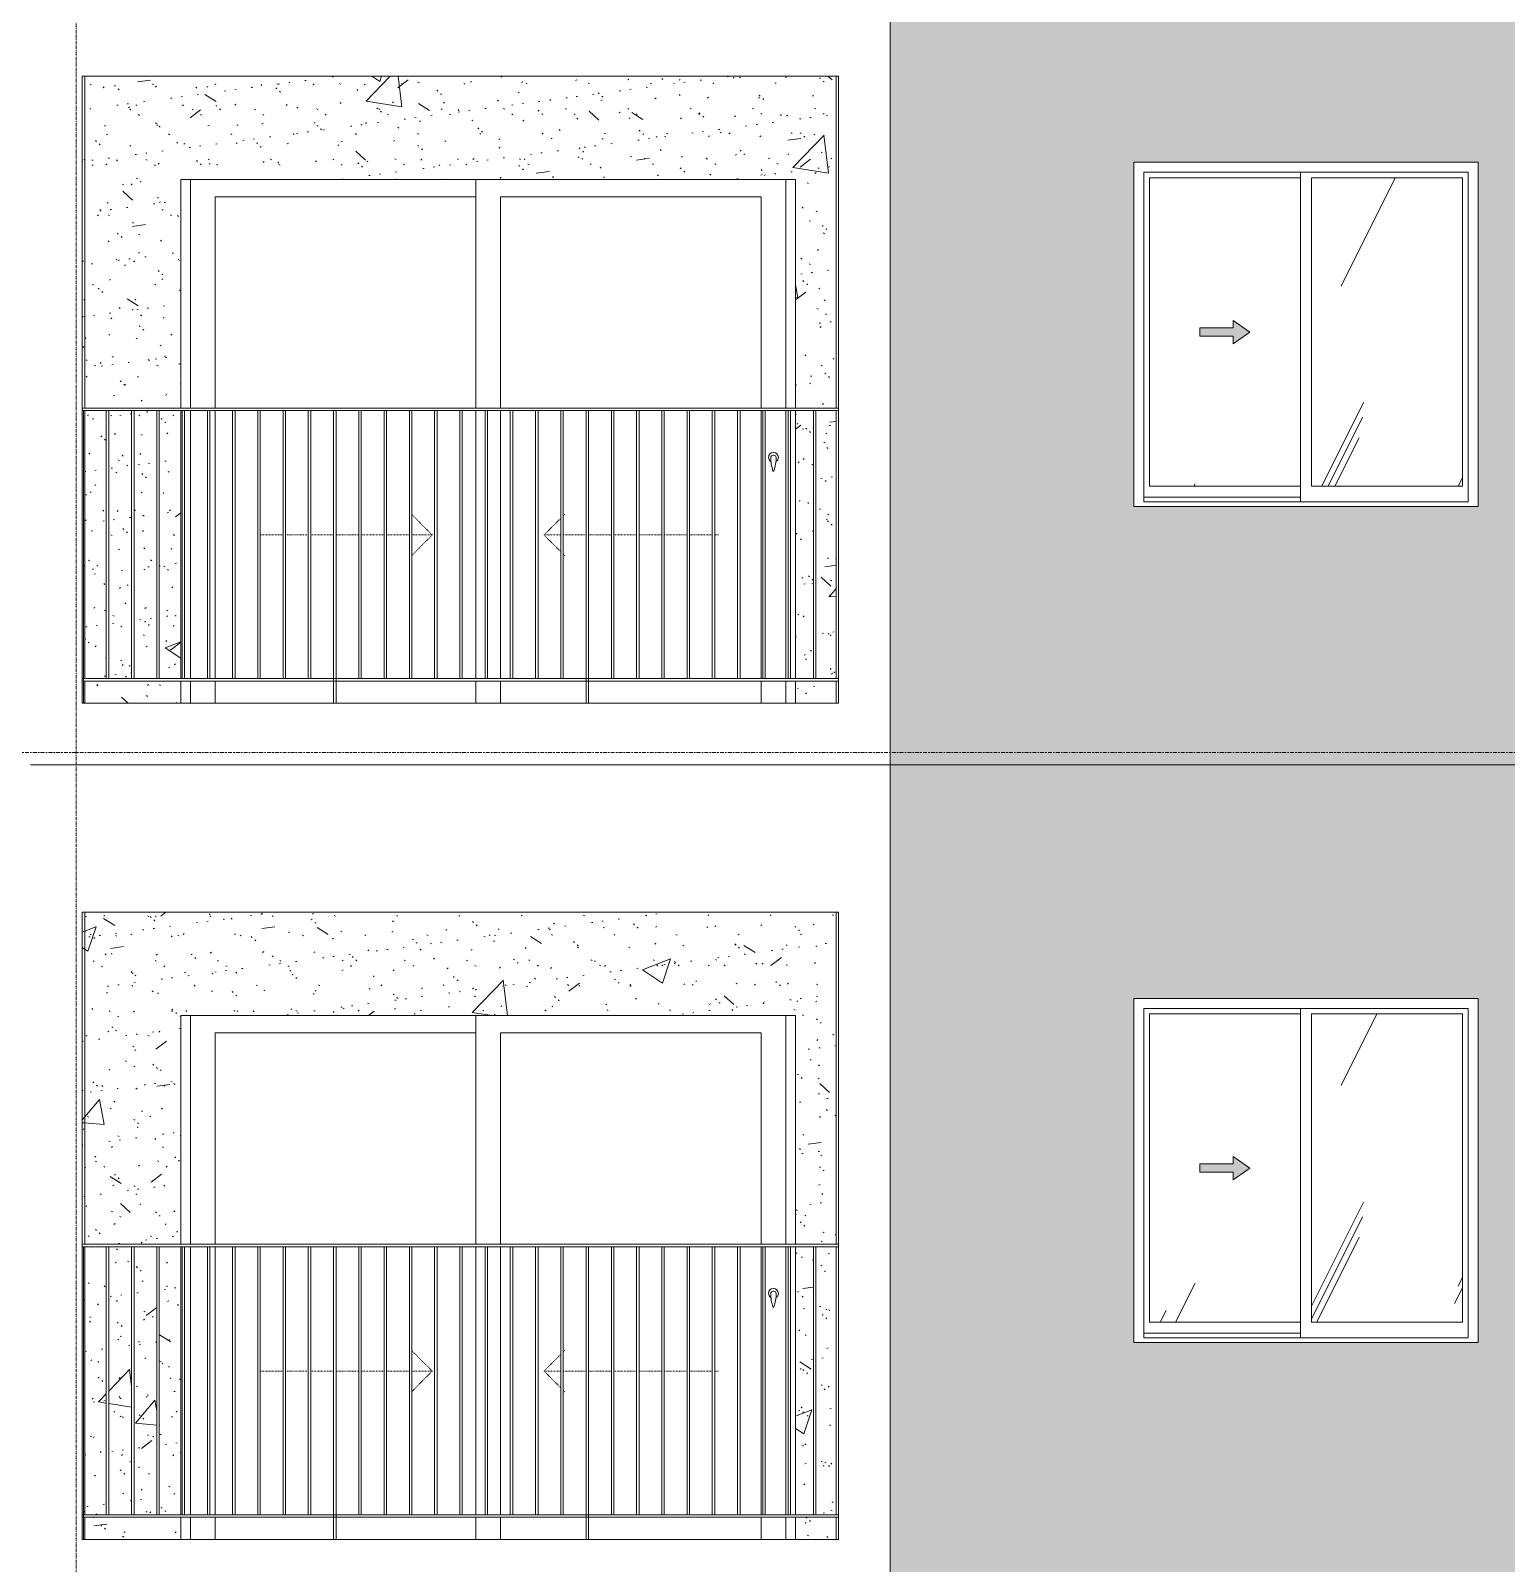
# Model space of a CAD drawing. Header units: millimetres. Extents: x -134153 to 99383, y -5233 to 35400.
# Drawn here: x 61274 to 67274, y 19302 to 25535 of the extents above; entities that cross this region are included whole.
import ezdxf

# ---------------------------------------------------------------- set-up
doc = ezdxf.new("R2010")
doc.units = ezdxf.units.MM
for name, pattern in [('1 NÉT CALL OUT', [6, 3, -3]), ('Centre', [31.75, 6.35, -4.7625, 15.875, -4.7625]), ('Dash', [6, 3, -3]), ('Grid Line', [22.225, 12.7, -3.175, 3.175, -3.175])]:
    doc.linetypes.add(name, pattern=pattern)
for name, color, linetype, lineweight in [('0-2', 250, 'Continuous', 5), ('A-DETL-GENF', 92, 'Continuous', 9), ('A-DETL-GENF-1', 92, '1 NÉT CALL OUT', 9), ('A-DOOR', 31, 'Continuous', 9), ('A-DOOR-FRAM', 31, 'Continuous', 9), ('A-DOOR-HDLN', 31, 'Dash', 9), ('A-FLOR-HRAL', 11, 'Continuous', 9), ('A-FLOR-LEVL-2', 51, 'Centre', 9), ('A-GLAZ', 151, 'Continuous', 9), ('A-GLAZ-3', 7, '1 NÉT CALL OUT', 9), ('A-WALL', 113, 'Continuous', 9), ('A-WALL-PATT-1', 9, 'Continuous', 9), ('A-WALL-PATT-2', 111, 'Continuous', 5), ('I-WALL-1', 7, 'Continuous', 9), ('S-GRID-1', 1, 'Grid Line', 9)]:
    doc.layers.add(name, color=color, linetype=linetype, lineweight=lineweight)
pattern_1 = [(50, (82572.6, 0), (1165.978, -102.01), [121.92, -1341.12]), (355, (82572.6, 0), (-225.554, 1222.763), [97.536, -1072.896]), (100.451, (82669.8, -8.5), (940.433, 1120.746), [103.616, -1139.776]), (46.184, (82572.6, 325.1), (1734.906, -269.074), [182.88, -2011.68]), (96.636, (82717.2, 302.7), (1519.38, 1583.54), [155.42, -1709.665]), (351.184, (82572.6, 325.1), (1519.39, 1583.52), [146.3, -1609.34]), (21, (82735.2, 243.8), (970.332, -654.498), [121.92, -1341.12]), (326, (82735.2, 243.8), (395.533, 1178.804), [97.536, -1072.896]), (71.451, (82816, 189.3), (1365.87, 524.296), [103.616, -1139.776]), (37.5, (82572.62, 0), (19.767, 541.1527), [53.645, -1006.246, 53.645, -1035.507, -1076.96]), (37.5, (82572.62, 0), (19.767, 541.1527), [-2149.043, 53.645, -1023.315]), (7.5, (82572.6, 0), (427.646, 641.156), [53.645, -567.334, 53.645, -981.862, -410.464]), (7.5, (82572.6, 0), (427.646, 641.156), [-1656.486, 53.645, -356.82]), (327.5, (82210.1, 0), (867.782, -36.665), [53.645, -352.755, 53.645, -1214.323, -1682.496]), (327.5, (82210.1, 0), (867.782, -36.665), [-1674.368, 53.645, -1628.85]), (317.5, (82047.56, 0), (948.028, 162.73), [53.645, -474.675, 53.645, -788.416, -1194.816]), (317.5, (82047.56, 0), (948.028, 162.73), [-1370.38, 53.645, -1141.17])]
pattern_2 = [(37.5, (82572.62, 0), (-5.1206, 156.61216), [5.364, -118.181, 5.364, -132.812, -132.08]), (37.5, (82572.62, 0), (-5.1206, 156.61216), [-261.722, 5.364, -126.716]), (7.5, (82572.62, 0), (143.847, 229.3842), [5.364, -61.285, 5.364, -105.989, -42.672]), (7.5, (82572.62, 0), (143.847, 229.3842), [-178.003, 5.364, -37.308]), (327.5, (82472.65, 0), (253.1176, 0.4601), [5.364, -35.276, 5.364, -140.94, -191.008]), (327.5, (82472.65, 0), (253.1176, 0.4601), [-186.944, 5.364, -185.644]), (317.5, (82472.65, 0), (244.3381, 71.3376), [5.364, -14.956, 5.364, -90.546, -109.728]), (317.5, (82472.65, 0), (244.3381, 71.3376), [-116.23, 5.364, -104.364])]
pattern_3 = [(63.435, (84482.24, 111.3), (-0.002, 1625.6), [567.96, -3066.99]), (63.435, (82856.64, 111.3), (-0.002, 1625.6), [567.96, -3066.99]), (63.435, (85260.4, 425.35), (-0.002, 1625.6), [567.96, -3066.99]), (63.435, (83634.8, 425.35), (-0.002, 1625.6), [567.96, -3066.99]), (63.435, (85142.64, 314.5), (-0.002, 1625.6), [567.96, -3066.99]), (63.435, (83517.04, 314.5), (-0.002, 1625.6), [567.96, -3066.99]), (63.435, (85022.6, 949.4), (-0.002, 1625.6), [276.055, -3358.896]), (63.435, (83397, 949.4), (-0.002, 1625.6), [276.055, -3358.896]), (63.435, (84944.06, 851.15), (-0.002, 1625.6), [567.96, -3066.99]), (63.435, (83318.46, 851.15), (-0.002, 1625.6), [567.96, -3066.99]), (63.435, (84957.9, 921.7), (-0.002, 1625.6), [567.96, -3066.99]), (63.435, (83332.3, 921.7), (-0.002, 1625.6), [567.96, -3066.99]), (63.435, (84302.1, 612.2), (-0.002, 1625.6), [567.96, -3066.99]), (63.435, (82676.5, 612.2), (-0.002, 1625.6), [567.96, -3066.99]), (63.435, (84315.9, 695.35), (-0.002, 1625.6), [567.96, -3066.99]), (63.435, (82690.3, 695.35), (-0.002, 1625.6), [567.96, -3066.99]), (63.435, (84319.65, 755.3), (-0.002, 1625.6), [567.96, -3066.99]), (63.435, (82694.05, 755.3), (-0.002, 1625.6), [567.96, -3066.99])]

# ---------------------------------------------------------------- blocks, each defined once
blk = doc.blocks.new('NCV_TKTC_TANG 6 - 8_rvt-4-TKCS_MẶT ĐỨNG HƯỚNG NAM')
at = {"layer": 'A-WALL-PATT-1'}
h = blk.add_hatch(dxfattribs=at)
h.set_pattern_fill('FP_31', color=256, style=0, pattern_type=2)
h.set_pattern_definition(pattern_1)
h.paths.add_polyline_path([(99987.6, 22800), (99987.1, 22890), (99982.6, 22890), (99982.6, 22800), (99987.4, 22800)])
h.paths.add_polyline_path([(99982.6, 22900), (99987.6, 22900), (99987.6, 23990), (99982.6, 23990), (99982.6, 23076.5)])
h.paths.add_polyline_path([(99977.6, 24000), (99987.6, 24000), (99987.6, 25350), (99977.6, 25350), (99977.6, 24180.7)])
h = blk.add_hatch(dxfattribs=at)
h.set_pattern_fill('FP_32', color=256, style=0, pattern_type=2)
h.set_pattern_definition(pattern_2)
h.paths.add_polyline_path([(99987.6, 22800), (99987.1, 22890), (99982.6, 22890), (99982.6, 22800), (99987.4, 22800)])
h.paths.add_polyline_path([(99982.6, 22900), (99987.6, 22900), (99987.6, 23990), (99982.6, 23990), (99982.6, 23076.5)])
h.paths.add_polyline_path([(99977.6, 24000), (99987.6, 24000), (99987.6, 25350), (99977.6, 25350), (99977.6, 24180.7)])
h = blk.add_hatch(dxfattribs=at)
h.set_pattern_fill('FP_31', color=256, style=0, pattern_type=2)
h.set_pattern_definition(pattern_1)
h.paths.add_polyline_path([(103042.6, 22800), (103042.6, 22890), (102877.6, 22890), (102877.6, 22800), (103031.7, 22800)])
h.paths.add_polyline_path([(100377.6, 22800), (100377.6, 22890), (99987.6, 22890), (99987.6, 22800), (100013.2, 22800)])
h.paths.add_polyline_path([(100280.6, 22900), (100280.6, 23990), (100187.9, 23990), (100187.9, 22900)])
h.paths.add_polyline_path([(100085.2, 22900), (100177.9, 22900), (100177.9, 23990), (100085.2, 23990), (100085.2, 22934.6)])
h.paths.add_polyline_path([(99987.6, 22900), (100075.2, 22900), (100075.2, 23990), (99987.6, 23990), (99987.6, 23076.5)])
h.paths.add_polyline_path([(102877.6, 22900), (102949.8, 22900), (102949.8, 23990), (102877.6, 23990), (102877.6, 23076.5)])
h.paths.add_polyline_path([(103042.6, 22900), (103042.6, 23990), (102959.8, 23990), (102959.8, 22900), (103024.5, 22900)])
h.paths.add_polyline_path([(100290.6, 22900), (100377.6, 22900), (100377.6, 23990), (100290.6, 23990), (100290.6, 23076.5)])
h.paths.add_polyline_path([(99987.6, 24000), (100377.6, 24000), (100377.6, 24930), (102877.6, 24930), (102877.6, 24000), (103042.6, 24000), (103042.6, 25350), (99987.6, 25350), (99987.6, 24180.7)])
h = blk.add_hatch(dxfattribs=at)
h.set_pattern_fill('FP_32', color=256, style=0, pattern_type=2)
h.set_pattern_definition(pattern_2)
h.paths.add_polyline_path([(103042.6, 22800), (103042.6, 22890), (102877.6, 22890), (102877.6, 22800), (103031.7, 22800)])
h.paths.add_polyline_path([(100377.6, 22800), (100377.6, 22890), (99987.6, 22890), (99987.6, 22800), (100013.2, 22800)])
h.paths.add_polyline_path([(100280.6, 22900), (100280.6, 23990), (100187.9, 23990), (100187.9, 22900)])
h.paths.add_polyline_path([(100085.2, 22900), (100177.9, 22900), (100177.9, 23990), (100085.2, 23990), (100085.2, 22934.6)])
h.paths.add_polyline_path([(99987.6, 22900), (100075.2, 22900), (100075.2, 23990), (99987.6, 23990), (99987.6, 23076.5)])
h.paths.add_polyline_path([(102877.6, 22900), (102949.8, 22900), (102949.8, 23990), (102877.6, 23990), (102877.6, 23076.5)])
h.paths.add_polyline_path([(103042.6, 22900), (103042.6, 23990), (102959.8, 23990), (102959.8, 22900), (103024.5, 22900)])
h.paths.add_polyline_path([(100290.6, 22900), (100377.6, 22900), (100377.6, 23990), (100290.6, 23990), (100290.6, 23076.5)])
h.paths.add_polyline_path([(99987.6, 24000), (100377.6, 24000), (100377.6, 24930), (102877.6, 24930), (102877.6, 24000), (103042.6, 24000), (103042.6, 25350), (99987.6, 25350), (99987.6, 24180.7)])
at = {"layer": 'I-WALL-1'}
for p, q in [((99987.6, 25350), (99987.6, 24000)), ((103042.6, 24000), (103042.6, 25350)), ((100377.6, 24000), (100377.6, 24930)), ((100377.6, 24930), (102877.6, 24930)), ((102877.6, 24930), (102877.6, 24000)), ((99987.6, 23990), (99987.6, 22900)), ((100377.6, 22900), (100377.6, 23990)), ((102877.6, 23990), (102877.6, 22900)), ((103042.6, 22900), (103042.6, 23990)), ((99987.6, 22890), (99987.6, 22800)), ((100377.6, 22800), (100377.6, 22890)), ((102877.6, 22890), (102877.6, 22800)), ((103042.6, 22800), (103042.6, 22890))]:
    blk.add_line(p, q, dxfattribs=at)
blk = doc.blocks.new('NCV_TKTC_TANG 6 - 8_rvt-6-TKCS_MẶT ĐỨNG HƯỚNG NAM')
at = {"layer": 'A-WALL-PATT-1'}
h = blk.add_hatch(dxfattribs=at)
h.set_pattern_fill('FP_31', color=256, style=0, pattern_type=2)
h.set_pattern_definition(pattern_1)
h.paths.add_polyline_path([(99987.6, 19400), (99987.1, 19490), (99982.6, 19490), (99982.6, 19400), (99987.4, 19400)])
h.paths.add_polyline_path([(99987.6, 19500), (99987.6, 20590), (99982.6, 20590), (99982.6, 19500), (99987.1, 19500)])
h.paths.add_polyline_path([(99977.6, 20600), (99987.6, 20600), (99987.6, 21950), (99977.6, 21950), (99977.6, 20868)])
h = blk.add_hatch(dxfattribs=at)
h.set_pattern_fill('FP_32', color=256, style=0, pattern_type=2)
h.set_pattern_definition(pattern_2)
h.paths.add_polyline_path([(99987.6, 19400), (99987.1, 19490), (99982.6, 19490), (99982.6, 19400), (99987.4, 19400)])
h.paths.add_polyline_path([(99987.6, 19500), (99987.6, 20590), (99982.6, 20590), (99982.6, 19500), (99987.1, 19500)])
h.paths.add_polyline_path([(99977.6, 20600), (99987.6, 20600), (99987.6, 21950), (99977.6, 21950), (99977.6, 20868)])
h = blk.add_hatch(dxfattribs=at)
h.set_pattern_fill('FP_31', color=256, style=0, pattern_type=2)
h.set_pattern_definition(pattern_1)
h.paths.add_polyline_path([(103031.7, 19400), (103042.6, 19400), (103042.6, 19490), (102877.6, 19490), (102877.6, 19400)])
h.paths.add_polyline_path([(100377.6, 19400), (100377.6, 19490), (99987.6, 19490), (99987.6, 19400), (100013.2, 19400)])
h.paths.add_polyline_path([(100290.6, 19500), (100377.6, 19500), (100377.6, 20590), (100290.6, 20590), (100290.6, 19763.8)])
h.paths.add_polyline_path([(100085.2, 19500), (100177.9, 19500), (100177.9, 20590), (100085.2, 20590), (100085.2, 19534.6)])
h.paths.add_polyline_path([(100280.6, 19500), (100280.6, 20590), (100187.9, 20590), (100187.9, 19500)])
h.paths.add_polyline_path([(103024.5, 19500), (103042.6, 19500), (103042.6, 20590), (102959.8, 20590), (102959.8, 19500)])
h.paths.add_polyline_path([(99987.6, 19500), (100075.2, 19500), (100075.2, 20590), (99987.6, 20590), (99987.6, 19763.8)])
h.paths.add_polyline_path([(102877.6, 19500), (102949.8, 19500), (102949.8, 20590), (102877.6, 20590), (102877.6, 19763.8)])
h.paths.add_polyline_path([(100214.4, 20600), (100377.6, 20600), (100377.6, 21530), (102877.6, 21530), (102877.6, 20600), (103042.6, 20600), (103042.6, 21950), (99987.6, 21950), (99987.6, 20600)])
h = blk.add_hatch(dxfattribs=at)
h.set_pattern_fill('FP_32', color=256, style=0, pattern_type=2)
h.set_pattern_definition(pattern_2)
h.paths.add_polyline_path([(103031.7, 19400), (103042.6, 19400), (103042.6, 19490), (102877.6, 19490), (102877.6, 19400)])
h.paths.add_polyline_path([(100377.6, 19400), (100377.6, 19490), (99987.6, 19490), (99987.6, 19400), (100013.2, 19400)])
h.paths.add_polyline_path([(100290.6, 19500), (100377.6, 19500), (100377.6, 20590), (100290.6, 20590), (100290.6, 19763.8)])
h.paths.add_polyline_path([(100085.2, 19500), (100177.9, 19500), (100177.9, 20590), (100085.2, 20590), (100085.2, 19534.6)])
h.paths.add_polyline_path([(100280.6, 19500), (100280.6, 20590), (100187.9, 20590), (100187.9, 19500)])
h.paths.add_polyline_path([(103024.5, 19500), (103042.6, 19500), (103042.6, 20590), (102959.8, 20590), (102959.8, 19500)])
h.paths.add_polyline_path([(99987.6, 19500), (100075.2, 19500), (100075.2, 20590), (99987.6, 20590), (99987.6, 19763.8)])
h.paths.add_polyline_path([(102877.6, 19500), (102949.8, 19500), (102949.8, 20590), (102877.6, 20590), (102877.6, 19763.8)])
h.paths.add_polyline_path([(100214.4, 20600), (100377.6, 20600), (100377.6, 21530), (102877.6, 21530), (102877.6, 20600), (103042.6, 20600), (103042.6, 21950), (99987.6, 21950), (99987.6, 20600)])
at = {"layer": 'I-WALL-1'}
for p, q in [((99987.6, 21950), (99987.6, 20600)), ((103042.6, 20600), (103042.6, 21950)), ((100377.6, 20600), (100377.6, 21530)), ((100377.6, 21530), (102877.6, 21530)), ((102877.6, 21530), (102877.6, 20600)), ((99987.6, 20590), (99987.6, 19500)), ((100377.6, 19500), (100377.6, 20590)), ((102877.6, 20590), (102877.6, 19500)), ((103042.6, 19500), (103042.6, 20590)), ((99987.6, 19490), (99987.6, 19400)), ((100377.6, 19400), (100377.6, 19490)), ((102877.6, 19490), (102877.6, 19400)), ((103042.6, 19400), (103042.6, 19490))]:
    blk.add_line(p, q, dxfattribs=at)
blk = doc.blocks.new('1_FAMILY RVT - W01-WxH 1400x1400xmm-V398-TKCS_MẶT ĐỨNG HƯỚNG NAM')
at = {"layer": 'A-DETL-GENF-1'}
blk.add_hatch(color=256, dxfattribs=at).paths.add_polyline_path([(104657.1, 20862.1), (104724.8, 20909.5), (104657.1, 20957), (104657.1, 20926.5), (104521.6, 20926.5), (104521.6, 20892.6), (104657.1, 20892.6), (104657.1, 20868)])
at = {"layer": 'A-GLAZ'}
h = blk.add_hatch(dxfattribs=at)
h.set_pattern_fill('FP_30', color=256, style=0, pattern_type=2)
h.set_pattern_definition(pattern_3)
h.paths.add_polyline_path([(104388.8, 20282.6), (104930.3, 20282.6), (104930.3, 21536.5), (104316.1, 21536.5), (104316.1, 20282.6)])
h.paths.add_polyline_path([(104657.1, 20862.1), (104657.1, 20892.6), (104521.6, 20892.6), (104521.6, 20926.5), (104657.1, 20926.5), (104657.1, 20957), (104724.8, 20909.5), (104665.6, 20868)])
h = blk.add_hatch(dxfattribs=at)
h.set_pattern_fill('FP_30', color=256, style=0, pattern_type=2)
h.set_pattern_definition(pattern_3)
h.paths.add_polyline_path([(105589.1, 20282.6), (105589.1, 21536.5), (104974.8, 21536.5), (104974.8, 20282.6)])
at = {"layer": 'A-DETL-GENF'}
for p, q in [((104657.1, 20957), (104657.1, 20926.5)), ((104724.8, 20909.5), (104657.1, 20957)), ((104724.8, 20909.5), (104657.1, 20957)), ((104657.1, 20957), (104657.1, 20926.5)), ((104521.6, 20926.5), (104521.6, 20892.6)), ((104521.6, 20926.5), (104657.1, 20926.5)), ((104657.1, 20926.5), (104521.6, 20926.5)), ((104521.6, 20926.5), (104521.6, 20892.6)), ((104521.6, 20892.6), (104657.1, 20892.6)), ((104521.6, 20892.6), (104657.1, 20892.6)), ((104724.8, 20909.5), (104657.1, 20862.1)), ((104657.1, 20862.1), (104724.8, 20909.5)), ((104657.1, 20892.6), (104657.1, 20862.1)), ((104657.1, 20892.6), (104657.1, 20862.1))]:
    blk.add_line(p, q, dxfattribs=at)
at = {"layer": 'A-GLAZ'}
for p, q in [((105652.6, 21600), (104252.6, 21600)), ((104252.6, 21600), (104252.6, 20200)), ((105652.6, 21600), (105652.6, 20200)), ((104293.5, 21559.1), (105611.6, 21559.1)), ((104293.5, 20219), (104293.5, 21559.1)), ((104316.1, 21536.5), (104316.1, 20282.6)), ((104930.3, 21536.5), (104316.1, 21536.5)), ((104930.3, 21559.1), (104930.3, 20219)), ((104974.8, 20282.6), (104974.8, 21536.5)), ((104974.8, 21536.5), (105589.1, 21536.5)), ((105589.1, 21536.5), (105589.1, 20282.6)), ((105611.6, 20219), (105611.6, 21559.1)), ((104316.1, 20282.6), (104930.3, 20282.6)), ((105589.1, 20282.6), (104974.8, 20282.6)), ((105652.6, 20200), (104252.6, 20200)), ((104930.3, 20238.1), (104293.5, 20238.1)), ((104930.3, 20238.1), (104293.5, 20238.1)), ((105611.6, 20219), (104293.5, 20219))]:
    blk.add_line(p, q, dxfattribs=at)
blk = doc.blocks.new('DEG_02-DEG_03 - DEG_02-2500x2400mm-CỬA ĐI 02 CÁNH TRƯỢT-V252-TKCS_MẶT ĐỨNG HƯỚNG NAM')
at = {"layer": 'A-DOOR'}
for p, q in [((101577.6, 10400), (101577.6, 11330)), ((102837.6, 11330), (102837.6, 10400)), ((100517.6, 11260), (100517.6, 10400)), ((100517.6, 11260), (101577.6, 11260)), ((101677.6, 11260), (101677.6, 10400)), ((101677.6, 11260), (102737.6, 11260)), ((102737.6, 10400), (102737.6, 11260)), ((100517.6, 10390), (100517.6, 9300)), ((101577.6, 9300), (101577.6, 10390)), ((101677.6, 10390), (101677.6, 9300)), ((102737.6, 9300), (102737.6, 10390)), ((102837.6, 10390), (102837.6, 9300)), ((100517.6, 9290), (100517.6, 9200)), ((101577.6, 9200), (101577.6, 9290)), ((101677.6, 9290), (101677.6, 9200)), ((102737.6, 9200), (102737.6, 9290)), ((102837.6, 9290), (102837.6, 9200))]:
    blk.add_line(p, q, dxfattribs=at)
at = {"layer": 'A-DOOR', "flags": 128}
blk.add_lwpolyline([(102789.1, 10208.7), (102789.1, 10208.7), (102789, 10208.7), (102789, 10208.7), (102789, 10208.7), (102789, 10208.7), (102789, 10208.7), (102789, 10208.7), (102788.9, 10208.7), (102788.9, 10208.7), (102788.9, 10208.7), (102788.9, 10208.7), (102788.8, 10208.7), (102788.8, 10208.7), (102788.8, 10208.7), (102788.7, 10208.7), (102788.7, 10208.7), (102788.7, 10208.7), (102788.6, 10208.7), (102788.6, 10208.7), (102788.5, 10208.7), (102788.5, 10208.7), (102788.4, 10208.7), (102788.4, 10208.7), (102788.3, 10208.7), (102788.3, 10208.7), (102788.2, 10208.7), (102788.2, 10208.7), (102788.1, 10208.7), (102788.1, 10208.7), (102788, 10208.7), (102787.9, 10208.7), (102787.9, 10208.7), (102787.8, 10208.7), (102787.8, 10208.7), (102787.7, 10208.7), (102787.6, 10208.7), (102787.6, 10208.7), (102787.5, 10208.7), (102787.5, 10208.7), (102787.4, 10208.7), (102787.3, 10208.7), (102787.3, 10208.7), (102787.2, 10208.7), (102787.2, 10208.7), (102787.1, 10208.7), (102787.1, 10208.7), (102787, 10208.7), (102786.9, 10208.7), (102786.9, 10208.7), (102786.8, 10208.7), (102786.8, 10208.7), (102786.7, 10208.7), (102786.7, 10208.7), (102786.6, 10208.7), (102786.6, 10208.7), (102786.5, 10208.7), (102786.5, 10208.7), (102786.5, 10208.7), (102786.4, 10208.7), (102786.4, 10208.7), (102786.3, 10208.7), (102786.3, 10208.7), (102786.3, 10208.7), (102786.2, 10208.7), (102786.2, 10208.7), (102786.2, 10208.7), (102786.2, 10208.7), (102786.2, 10208.7), (102786.1, 10208.7), (102786.1, 10208.7), (102786.1, 10208.7), (102786.1, 10208.7), (102786.1, 10208.7), (102786.1, 10208.7), (102786.1, 10208.7)], dxfattribs=at)
at = {"layer": 'A-DOOR'}
for centre, radius, start, end in [((102787.6, 10200), 20, 0, 180), ((102787.6, 10200), 20, 180, 240), ((102786.1, 10199.2), 9.45, 90, 180), ((102941.4, 10199.2), 164.8, 180, 199.13397), ((102789.1, 10199.2), 9.45, 0, 90), ((102633.8, 10199.2), 164.8, 340.86603, 0), ((102787.6, 10200), 20, 300, 0), ((102787.9, 10146), 2.34, 199.13397, 261.03098), ((102787.2, 10146), 2.34, 278.96902, 340.86603)]:
    blk.add_arc(centre, radius, start, end, dxfattribs=at)
at = {"layer": 'A-DOOR-FRAM'}
for p, q in [((100417.6, 10400), (100417.6, 11330)), ((102837.6, 10400), (102837.6, 11330)), ((100417.6, 9300), (100417.6, 10390)), ((102837.6, 9300), (102837.6, 10390)), ((100417.6, 9200), (100417.6, 9290)), ((102837.6, 9200), (102837.6, 9290))]:
    blk.add_line(p, q, dxfattribs=at)
at = {"layer": 'A-DOOR-HDLN'}
for p, q in [((101400.3, 9884.2), (101317.2, 9967.3)), ((101854.8, 9884.2), (101923.2, 9952.6)), ((101933.2, 9962.6), (101939.7, 9969.1)), ((100701.2, 9884.2), (100793.9, 9884.2)), ((100803.9, 9884.2), (100896.5, 9884.2)), ((100906.5, 9884.2), (100999.2, 9884.2)), ((101009.2, 9884.2), (101101.9, 9884.2)), ((101111.9, 9884.2), (101204.5, 9884.2)), ((101215.6, 9884.2), (101307.2, 9884.2)), ((101400.3, 9884.2), (101317.2, 9801.1)), ((101317.2, 9884.2), (101400.3, 9884.2)), ((101854.8, 9884.2), (101923.2, 9815.8)), ((101923.2, 9884.2), (101854.8, 9884.2)), ((102025.9, 9884.2), (101933.2, 9884.2)), ((102128.5, 9884.2), (102035.9, 9884.2)), ((102231.2, 9884.2), (102138.5, 9884.2)), ((102333.8, 9884.2), (102241.2, 9884.2)), ((102436.5, 9884.2), (102343.8, 9884.2)), ((102539.2, 9884.2), (102446.5, 9884.2)), ((102564.8, 9884.2), (102549.2, 9884.2)), ((101933.2, 9805.8), (101939.7, 9799.4))]:
    blk.add_line(p, q, dxfattribs=at)
blk = doc.blocks.new('Railing - 10mm-1251313-TKCS_MẶT ĐỨNG HƯỚNG NAM')
at = {"layer": 'A-FLOR-HRAL'}
for p, q in [((52620.064287, 5900), (52620.064287, 6990)), ((52630.064287, 5900), (52630.064287, 6990))]:
    blk.add_line(p, q, dxfattribs=at)
blk = doc.blocks.new('Railing - 50 x 10mm-1251315-TKCS_MẶT ĐỨNG HƯỚNG NAM')
at = {"layer": 'A-FLOR-HRAL'}
for p, q in [((51697.564287, 5800), (51697.564287, 6990)), ((51707.564287, 6990), (51697.564287, 6990)), ((51707.564287, 5800), (51707.564287, 6990))]:
    blk.add_line(p, q, dxfattribs=at)
blk = doc.blocks.new('Railing - 50 x 10mm-1251311-TKCS_MẶT ĐỨNG HƯỚNG NAM')
at = {"layer": 'A-FLOR-HRAL'}
for p in [(52722.564287, 5800), (52727.564287, 6990)]:
    blk.add_line(p, (52722.564287, 6990), dxfattribs=at)
blk = doc.blocks.new('Railing - 50 x 10mm-V294-TKCS_MẶT ĐỨNG HƯỚNG NAM')
at = {"layer": 'A-FLOR-HRAL'}
blk.add_line((103052.5, 5800), (103052.5, 6990), dxfattribs=at)
blk = doc.blocks.new('Railing - Railing-4561699-TKCS_MẶT ĐỨNG HƯỚNG NAM')
at = {"layer": 'A-FLOR-HRAL'}
for p, q in [((99977.6, 19500), (103052.6, 19500)), ((103052.6, 19490), (99977.6, 19490))]:
    blk.add_line(p, q, dxfattribs=at)
at = {"extrusion": (0, 0, -1), "zscale": -1}
for name, p in [('Railing - 50 x 10mm-1251311-TKCS_MẶT ĐỨNG HƯỚNG NAM', (-152705.1, 13600)), ('Railing - 10mm-1251313-TKCS_MẶT ĐỨNG HƯỚNG NAM', (-152705.3, 13600)), ('Railing - 10mm-1251313-TKCS_MẶT ĐỨNG HƯỚNG NAM', (-152808, 13600)), ('Railing - 10mm-1251313-TKCS_MẶT ĐỨNG HƯỚNG NAM', (-152910.6, 13600)), ('Railing - 10mm-1251313-TKCS_MẶT ĐỨNG HƯỚNG NAM', (-153013.3, 13600)), ('Railing - 10mm-1251313-TKCS_MẶT ĐỨNG HƯỚNG NAM', (-153116, 13600)), ('Railing - 10mm-1251313-TKCS_MẶT ĐỨNG HƯỚNG NAM', (-153218.6, 13600)), ('Railing - 10mm-1251313-TKCS_MẶT ĐỨNG HƯỚNG NAM', (-153321.3, 13600)), ('Railing - 10mm-1251313-TKCS_MẶT ĐỨNG HƯỚNG NAM', (-153423.9, 13600)), ('Railing - 10mm-1251313-TKCS_MẶT ĐỨNG HƯỚNG NAM', (-153526.6, 13600)), ('Railing - 50 x 10mm-1251315-TKCS_MẶT ĐỨNG HƯỚNG NAM', (-152706.8, 13600)), ('Railing - 10mm-1251313-TKCS_MẶT ĐỨNG HƯỚNG NAM', (-153731.9, 13600)), ('Railing - 10mm-1251313-TKCS_MẶT ĐỨNG HƯỚNG NAM', (-153834.6, 13600)), ('Railing - 10mm-1251313-TKCS_MẶT ĐỨNG HƯỚNG NAM', (-153937.3, 13600)), ('Railing - 10mm-1251313-TKCS_MẶT ĐỨNG HƯỚNG NAM', (-154039.9, 13600)), ('Railing - 10mm-1251313-TKCS_MẶT ĐỨNG HƯỚNG NAM', (-154142.6, 13600)), ('Railing - 10mm-1251313-TKCS_MẶT ĐỨNG HƯỚNG NAM', (-154245.3, 13600)), ('Railing - 10mm-1251313-TKCS_MẶT ĐỨNG HƯỚNG NAM', (-154347.9, 13600)), ('Railing - 10mm-1251313-TKCS_MẶT ĐỨNG HƯỚNG NAM', (-154450.6, 13600)), ('Railing - 10mm-1251313-TKCS_MẶT ĐỨNG HƯỚNG NAM', (-154553.3, 13600)), ('Railing - 50 x 10mm-1251315-TKCS_MẶT ĐỨNG HƯỚNG NAM', (-153733.4, 13600)), ('Railing - 10mm-1251313-TKCS_MẶT ĐỨNG HƯỚNG NAM', (-154758.6, 13600)), ('Railing - 10mm-1251313-TKCS_MẶT ĐỨNG HƯỚNG NAM', (-154861.2, 13600)), ('Railing - 10mm-1251313-TKCS_MẶT ĐỨNG HƯỚNG NAM', (-154963.9, 13600)), ('Railing - 10mm-1251313-TKCS_MẶT ĐỨNG HƯỚNG NAM', (-155066.6, 13600)), ('Railing - 10mm-1251313-TKCS_MẶT ĐỨNG HƯỚNG NAM', (-155169.2, 13600)), ('Railing - 10mm-1251313-TKCS_MẶT ĐỨNG HƯỚNG NAM', (-155271.9, 13600)), ('Railing - 10mm-1251313-TKCS_MẶT ĐỨNG HƯỚNG NAM', (-155374.6, 13600)), ('Railing - 10mm-1251313-TKCS_MẶT ĐỨNG HƯỚNG NAM', (-155477.2, 13600)), ('Railing - 10mm-1251313-TKCS_MẶT ĐỨNG HƯỚNG NAM', (-155579.9, 13600))]:
    blk.add_blockref(name, p, dxfattribs=at)
blk.add_blockref('Railing - 50 x 10mm-V294-TKCS_MẶT ĐỨNG HƯỚNG NAM', (0, 13600))
blk = doc.blocks.new('Top Rail Type - Top Rail_Internal_-4561700-TKCS_MẶT ĐỨNG HƯỚNG NAM')
at = {"layer": 'A-FLOR-HRAL'}
for p, q in [((103052.564287, 20600), (99977.564287, 20600)), ((99977.564287, 20590), (103052.564287, 20590))]:
    blk.add_line(p, q, dxfattribs=at)
blk = doc.blocks.new('1_FAMILY RVT - W01-WxH 1400x1400xmm-V410-TKCS_MẶT ĐỨNG HƯỚNG NAM')
at = {"layer": 'A-DETL-GENF-1'}
blk.add_hatch(color=256, dxfattribs=at).paths.add_polyline_path([(104657.1, 24262.1), (104724.8, 24309.5), (104657.1, 24357), (104657.1, 24326.5), (104521.6, 24326.5), (104521.6, 24292.6), (104657.1, 24292.6)])
at = {"layer": 'A-GLAZ'}
h = blk.add_hatch(dxfattribs=at)
h.set_pattern_fill('FP_30', color=256, style=0, pattern_type=2)
h.set_pattern_definition(pattern_3)
h.paths.add_polyline_path([(104930.3, 23682.6), (104930.3, 24936.5), (104316.1, 24936.5), (104316.1, 23682.6), (104388.8, 23682.6)])
h.paths.add_polyline_path([(104657.1, 24262.1), (104657.1, 24292.6), (104521.6, 24292.6), (104521.6, 24326.5), (104657.1, 24326.5), (104657.1, 24357), (104724.8, 24309.5), (104700.6, 24292.6)])
h = blk.add_hatch(dxfattribs=at)
h.set_pattern_fill('FP_30', color=256, style=0, pattern_type=2)
h.set_pattern_definition(pattern_3)
h.paths.add_polyline_path([(105589.1, 23682.6), (105589.1, 24936.5), (104974.8, 24936.5), (104974.8, 23682.6)])
at = {"layer": 'A-DETL-GENF'}
for p, q in [((104521.6, 24326.5), (104521.6, 24292.6)), ((104521.6, 24326.5), (104657.1, 24326.5)), ((104657.1, 24326.5), (104521.6, 24326.5)), ((104521.6, 24326.5), (104521.6, 24292.6)), ((104657.1, 24357), (104657.1, 24326.5)), ((104724.8, 24309.5), (104657.1, 24357)), ((104724.8, 24309.5), (104657.1, 24357)), ((104657.1, 24357), (104657.1, 24326.5)), ((104724.8, 24309.5), (104657.1, 24262.1)), ((104657.1, 24262.1), (104724.8, 24309.5)), ((104521.6, 24292.6), (104657.1, 24292.6)), ((104521.6, 24292.6), (104657.1, 24292.6)), ((104657.1, 24292.6), (104657.1, 24262.1)), ((104657.1, 24292.6), (104657.1, 24262.1))]:
    blk.add_line(p, q, dxfattribs=at)
at = {"layer": 'A-GLAZ'}
for p, q in [((105652.6, 25000), (104252.6, 25000)), ((104252.6, 25000), (104252.6, 23600)), ((105652.6, 25000), (105652.6, 23600)), ((104293.5, 24959.1), (105611.6, 24959.1)), ((104293.5, 23619), (104293.5, 24959.1)), ((104316.1, 24936.5), (104316.1, 23682.6)), ((104930.3, 24936.5), (104316.1, 24936.5)), ((104930.3, 24959.1), (104930.3, 23619)), ((104974.8, 23682.6), (104974.8, 24936.5)), ((104974.8, 24936.5), (105589.1, 24936.5)), ((105589.1, 24936.5), (105589.1, 23682.6)), ((105611.6, 23619), (105611.6, 24959.1)), ((104930.3, 23638.1), (104293.5, 23638.1)), ((104930.3, 23638.1), (104293.5, 23638.1)), ((104316.1, 23682.6), (104930.3, 23682.6)), ((105589.1, 23682.6), (104974.8, 23682.6)), ((105652.6, 23600), (104252.6, 23600)), ((105611.6, 23619), (104293.5, 23619))]:
    blk.add_line(p, q, dxfattribs=at)
blk = doc.blocks.new('Railing - Railing-4561702-TKCS_MẶT ĐỨNG HƯỚNG NAM')
at = {"layer": 'A-FLOR-HRAL'}
for p, q in [((99977.6, 22900), (103052.6, 22900)), ((103052.6, 22890), (99977.6, 22890))]:
    blk.add_line(p, q, dxfattribs=at)
at = {"extrusion": (0, 0, -1), "zscale": -1}
for name, p in [('Railing - 50 x 10mm-1251311-TKCS_MẶT ĐỨNG HƯỚNG NAM', (-152705.1, 17000)), ('Railing - 10mm-1251313-TKCS_MẶT ĐỨNG HƯỚNG NAM', (-152705.3, 17000)), ('Railing - 10mm-1251313-TKCS_MẶT ĐỨNG HƯỚNG NAM', (-152808, 17000)), ('Railing - 10mm-1251313-TKCS_MẶT ĐỨNG HƯỚNG NAM', (-152910.6, 17000)), ('Railing - 10mm-1251313-TKCS_MẶT ĐỨNG HƯỚNG NAM', (-153013.3, 17000)), ('Railing - 10mm-1251313-TKCS_MẶT ĐỨNG HƯỚNG NAM', (-153116, 17000)), ('Railing - 10mm-1251313-TKCS_MẶT ĐỨNG HƯỚNG NAM', (-153218.6, 17000)), ('Railing - 10mm-1251313-TKCS_MẶT ĐỨNG HƯỚNG NAM', (-153321.3, 17000)), ('Railing - 10mm-1251313-TKCS_MẶT ĐỨNG HƯỚNG NAM', (-153423.9, 17000)), ('Railing - 10mm-1251313-TKCS_MẶT ĐỨNG HƯỚNG NAM', (-153526.6, 17000)), ('Railing - 50 x 10mm-1251315-TKCS_MẶT ĐỨNG HƯỚNG NAM', (-152706.8, 17000)), ('Railing - 10mm-1251313-TKCS_MẶT ĐỨNG HƯỚNG NAM', (-153731.9, 17000)), ('Railing - 10mm-1251313-TKCS_MẶT ĐỨNG HƯỚNG NAM', (-153834.6, 17000)), ('Railing - 10mm-1251313-TKCS_MẶT ĐỨNG HƯỚNG NAM', (-153937.3, 17000)), ('Railing - 10mm-1251313-TKCS_MẶT ĐỨNG HƯỚNG NAM', (-154039.9, 17000)), ('Railing - 10mm-1251313-TKCS_MẶT ĐỨNG HƯỚNG NAM', (-154142.6, 17000)), ('Railing - 10mm-1251313-TKCS_MẶT ĐỨNG HƯỚNG NAM', (-154245.3, 17000)), ('Railing - 10mm-1251313-TKCS_MẶT ĐỨNG HƯỚNG NAM', (-154347.9, 17000)), ('Railing - 10mm-1251313-TKCS_MẶT ĐỨNG HƯỚNG NAM', (-154450.6, 17000)), ('Railing - 10mm-1251313-TKCS_MẶT ĐỨNG HƯỚNG NAM', (-154553.3, 17000)), ('Railing - 50 x 10mm-1251315-TKCS_MẶT ĐỨNG HƯỚNG NAM', (-153733.4, 17000)), ('Railing - 10mm-1251313-TKCS_MẶT ĐỨNG HƯỚNG NAM', (-154758.6, 17000)), ('Railing - 10mm-1251313-TKCS_MẶT ĐỨNG HƯỚNG NAM', (-154861.2, 17000)), ('Railing - 10mm-1251313-TKCS_MẶT ĐỨNG HƯỚNG NAM', (-154963.9, 17000)), ('Railing - 10mm-1251313-TKCS_MẶT ĐỨNG HƯỚNG NAM', (-155066.6, 17000)), ('Railing - 10mm-1251313-TKCS_MẶT ĐỨNG HƯỚNG NAM', (-155169.2, 17000)), ('Railing - 10mm-1251313-TKCS_MẶT ĐỨNG HƯỚNG NAM', (-155271.9, 17000)), ('Railing - 10mm-1251313-TKCS_MẶT ĐỨNG HƯỚNG NAM', (-155374.6, 17000)), ('Railing - 10mm-1251313-TKCS_MẶT ĐỨNG HƯỚNG NAM', (-155477.2, 17000)), ('Railing - 10mm-1251313-TKCS_MẶT ĐỨNG HƯỚNG NAM', (-155579.9, 17000))]:
    blk.add_blockref(name, p, dxfattribs=at)
blk.add_blockref('Railing - 50 x 10mm-V294-TKCS_MẶT ĐỨNG HƯỚNG NAM', (0, 17000))
blk = doc.blocks.new('Top Rail Type - Top Rail_Internal_-4561703-TKCS_MẶT ĐỨNG HƯỚNG NAM')
at = {"layer": 'A-FLOR-HRAL'}
for p, q in [((103052.564287, 24000), (99977.564287, 24000)), ((99977.564287, 23990), (103052.564287, 23990))]:
    blk.add_line(p, q, dxfattribs=at)

msp = doc.modelspace()

# ---------------------------------------------------------------- hatches: boundary and pattern name
at = {"layer": 'A-WALL-PATT-2'}
h = msp.add_hatch(color=256, dxfattribs=at)
h.paths.add_polyline_path([(65895.1, 22550), (68358.9, 22550), (68358.9, 25950), (64768.9, 25950), (64768.9, 22550)])
h.paths.add_polyline_path([(65799.8, 23600), (65758.9, 23600), (65758.9, 25000), (67158.9, 25000), (67158.9, 23600), (65895.1, 23600)])
h = msp.add_hatch(color=256, dxfattribs=at)
h.paths.add_polyline_path([(67117.9, 19150), (68358.9, 19150), (68358.9, 22550), (64768.9, 22550), (64768.9, 19150), (65895.1, 19150)])
h.paths.add_polyline_path([(67158.9, 20200), (65758.9, 20200), (65758.9, 21600), (67158.9, 21600), (67158.9, 20219.1)])

# ---------------------------------------------------------------- linework, layer by layer
at = {"layer": 'A-FLOR-LEVL-2'}
msp.add_line((-12769.4, 22600), (95658.9, 22600), dxfattribs=at)
at = {"layer": 'A-WALL'}
for p, q in [((64768.9, 29350), (64768.9, 5600)), ((61483.9, 25350), (64558.9, 25350)), ((61483.9, 22800), (61483.9, 25350)), ((64558.9, 25350), (64558.9, 22800)), ((64558.9, 22800), (61483.9, 22800)), ((68358.9, 22550), (61273.9, 22550)), ((61273.9, 22550), (68358.9, 22550)), ((61483.9, 21950), (64558.9, 21950)), ((61483.9, 19400), (61483.9, 21950)), ((64558.9, 21950), (64558.9, 19400)), ((64558.9, 19400), (61483.9, 19400))]:
    msp.add_line(p, q, dxfattribs=at)
at = {"layer": 'S-GRID-1'}
msp.add_line((61458.9, 856.3), (61458.9, 30285.9), dxfattribs=at)

# ---------------------------------------------------------------- block references
at = {"layer": '0-2'}
for name in ['NCV_TKTC_TANG 6 - 8_rvt-4-TKCS_MẶT ĐỨNG HƯỚNG NAM', 'NCV_TKTC_TANG 6 - 8_rvt-6-TKCS_MẶT ĐỨNG HƯỚNG NAM']:
    msp.add_blockref(name, (-38493.7, 0), dxfattribs=at)
at = {"layer": 'A-DOOR'}
for p in [(-38493.7, 13600), (-38493.7, 10200)]:
    msp.add_blockref('DEG_02-DEG_03 - DEG_02-2500x2400mm-CỬA ĐI 02 CÁNH TRƯỢT-V252-TKCS_MẶT ĐỨNG HƯỚNG NAM', p, dxfattribs=at)
at = {"layer": 'A-FLOR-HRAL'}
for name in ['Top Rail Type - Top Rail_Internal_-4561703-TKCS_MẶT ĐỨNG HƯỚNG NAM', 'Railing - Railing-4561702-TKCS_MẶT ĐỨNG HƯỚNG NAM', 'Top Rail Type - Top Rail_Internal_-4561700-TKCS_MẶT ĐỨNG HƯỚNG NAM', 'Railing - Railing-4561699-TKCS_MẶT ĐỨNG HƯỚNG NAM']:
    msp.add_blockref(name, (-38493.7, 0), dxfattribs=at)
at = {"layer": 'A-GLAZ-3'}
for name in ['1_FAMILY RVT - W01-WxH 1400x1400xmm-V410-TKCS_MẶT ĐỨNG HƯỚNG NAM', '1_FAMILY RVT - W01-WxH 1400x1400xmm-V398-TKCS_MẶT ĐỨNG HƯỚNG NAM']:
    msp.add_blockref(name, (-38493.7, 0), dxfattribs=at)

doc.saveas('drawing.dxf')
